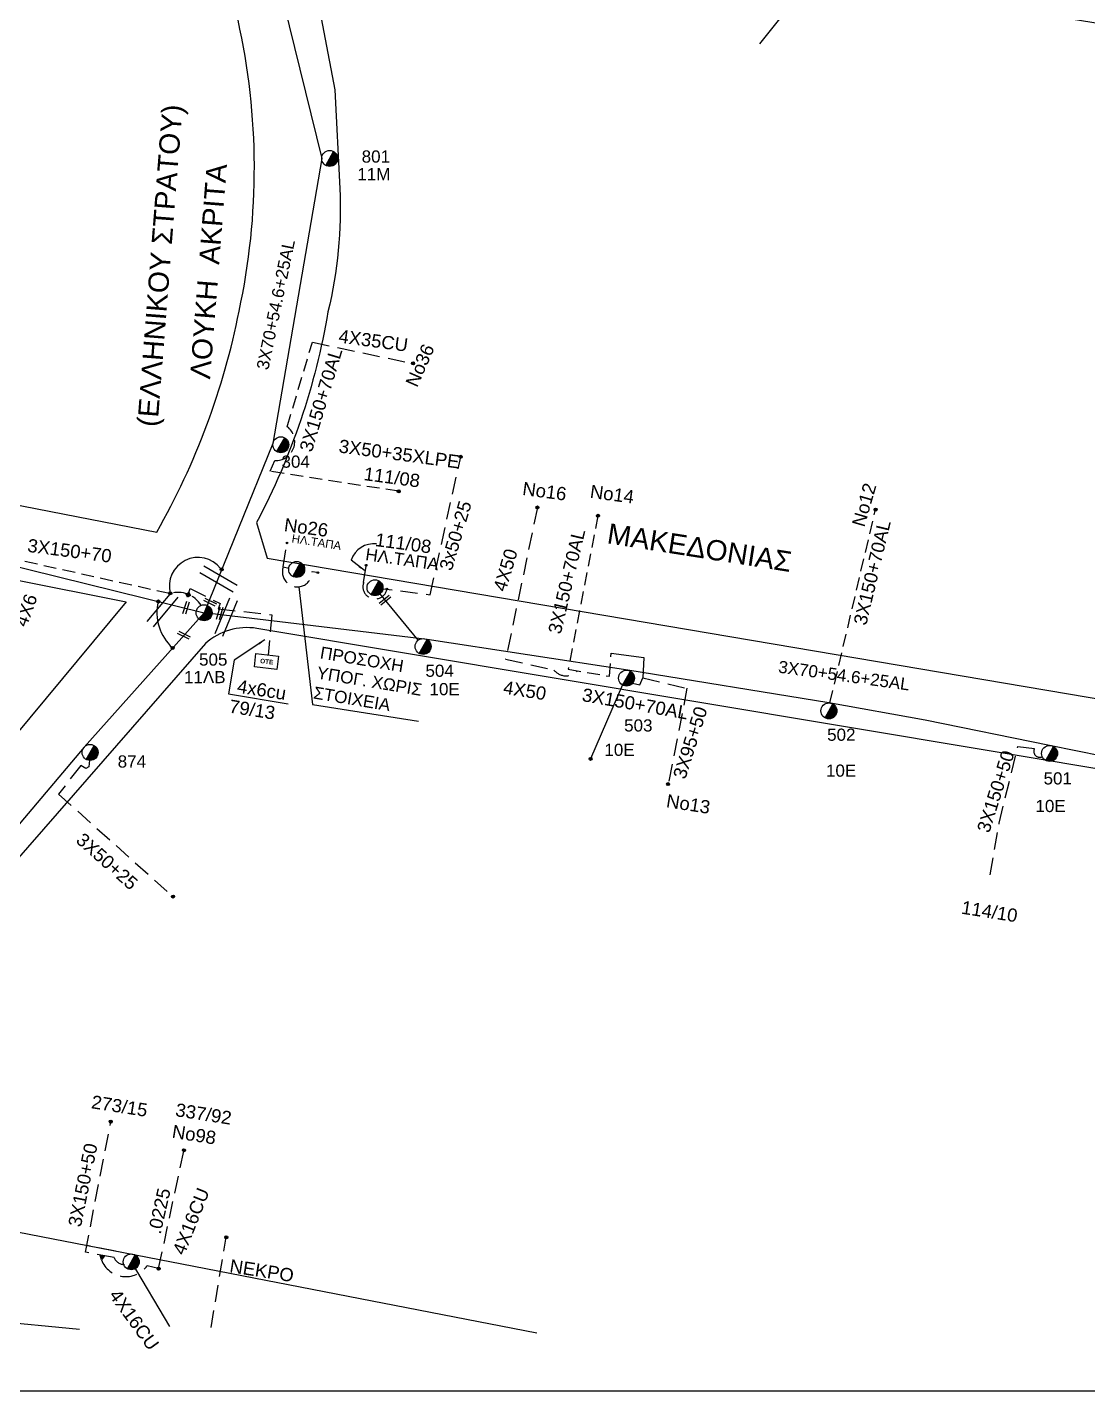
# Model space of a CAD drawing. Header units: millimetres. Extents: x 7453 to 9570, y 777 to 1872.
# Drawn here: x 9065.4 to 9222.1, y 779.2 to 980.9 of the extents above; entities that cross this region are included whole.
import ezdxf

# ---------------------------------------------------------------- set-up
doc = ezdxf.new("R2010")
doc.units = ezdxf.units.MM
doc.linetypes.add('DASHED', pattern=[19.05, 12.7, -6.35])
for name, color, linetype in [('Pillar OTE', 7, 'Continuous'), ('Άγνωστα', 7, 'Continuous'), ('Γέφυρες Εναέριου Δικτύου', 7, 'Continuous'), ('Γυμνά εναέρια ΧΤ (3Φ)   4x16CU', 7, 'Continuous'), ('Εναέρια παροχή ΧΤ 4x16', 7, 'SYN_LINE'), ('Επιγραφές - Σχήματα', 7, 'Continuous'), ('Καλώδια ΧΤ   3x150+50AL', 7, 'DASHED'), ('Καλώδια ΧΤ   3x150+70 XLPE', 7, 'DASHED'), ('Καλώδια ΧΤ   3x150+70AL', 7, 'DASHED'), ('Καλώδια ΧΤ   3x150AL+50CU', 7, 'DASHED'), ('Καλώδια ΧΤ   3x95+50CU', 7, 'DASHED'), ('Μηχανική τομή', 7, 'Continuous'), ('Στύλος ΦΜ', 7, 'Continuous'), ('Στύλος ΦΜ @ 1', 7, 'Continuous'), ('Συνδέσεις', 7, 'Continuous'), ('Συνεστραμμένα ΧΤ   3x70+54.6+25 AL', 7, 'SYN_LINE'), ('Τομή', 7, 'Continuous'), ('Υπόβαθρο ΔΕΗ', 7, 'Continuous'), ('Υπόγεια καλώδια Παροχών ΧΤ   .0225', 7, 'DASHED'), ('Υπόγεια καλώδια Παροχών ΧΤ   4x16CU', 7, 'DASHED'), ('Υπόγεια καλώδια Παροχών ΧΤ   4x50AL', 7, 'DASHED'), ('Υπόγεια καλώδια Παροχών ΧΤ   4x6', 7, 'DASHED')]:
    doc.layers.add(name, color=color, linetype=linetype)
doc.styles.get("Standard").update_dxf_attribs({"font": 'ARIAL.TTF'})
doc.linetypes.add('SYN_LINE', pattern='A,0.5,-0.0001,["/\\/\\/\\/",Standard,S=0.1,R=0,X=0,Y=-0.05],-0.25', length=0.7501)
doc.dimstyles.new('ISO-25', dxfattribs={"dimtxt": 2.5, "dimasz": 2.5, "dimexe": 1.25, "dimexo": 0.625, "dimtad": 1, "dimtxsty": 'Standard', "dimcen": 2.5, "dimadec": 0, "dimazin": 0, "dimtfac": 1, "dimtmove": 0, "dimatfit": 3, "dimfxl": 1, "dimarcsym": 0})

# ---------------------------------------------------------------- blocks, each defined once
blk = doc.blocks.new('ΥΠΑΡΧΩΝ ΤΣΙΜΕΝΤΕΝΙΟΣ ΣΤΥΛΟΣ')
at = {"layer": 'Στύλος ΦΜ'}
blk.add_hatch(color=7, dxfattribs=at).paths.add_polyline_path([(-1.29, -2.28, 0.574793), (2.62, 0, 0.268822), (1.3, 2.27)])
at = {"layer": 'Στύλος ΦΜ', "color": 7}
blk.add_line((-1.29, -2.28), (1.3, 2.27), dxfattribs=at)
blk.add_circle((0, 0), 2.62, dxfattribs=at)
at = {"layer": 'Στύλος ΦΜ', "flags": 4}
for tag, p in [('ΑΡΙΘΜΟΣ', (-4.68, 8.05)), ('ΤΥΠΟΣ', (-4.91, 3.03))]:
    blk.add_attdef(tag, p, '', height=4, dxfattribs=at)
blk = doc.blocks.new('ΤΟΜΗ')
at = {"layer": 'Τομή', "ltscale": 40}
for p, q in [((-5.68, 0), (5.68, 0)), ((5.68, -2.33), (-5.68, -2.33))]:
    blk.add_line(p, q, dxfattribs=at)
blk = doc.blocks.new('_ΣΥΝΔΕΣΗ')
at = {"layer": 'Συνδέσεις', "linetype": 'SYN_LINE', "ltscale": 40}
blk.add_hatch(color=256, dxfattribs=at).paths.add_polyline_path([(0.5, -0.01, 1), (-0.5, -0.01, 1)])
at = {"layer": 'Συνδέσεις'}
blk.add_circle((0, -0.01), 0.5, dxfattribs=at)
blk = doc.blocks.new('ΜΗΧΑΝΙΚΗ ΤΟΜΗ')
at = {"layer": 'Μηχανική τομή', "ltscale": 40}
for p, q in [((-1.89, 0.78), (1.89, 0.78)), ((1.89, 0), (-1.89, 0))]:
    blk.add_line(p, q, dxfattribs=at)
blk = doc.blocks.new('TSONTA XT1')
at = {"ltscale": 40}
h = blk.add_hatch(color=256, dxfattribs=at)
h.dxf.hatch_style = 1
h.paths.add_polyline_path([(595.96, 2487.66), (597.07, 2488.77), (595.96, 2489.87), (594.85, 2488.77)])
blk.add_lwpolyline([(594.85, 2488.77), (595.96, 2489.87), (597.07, 2488.77), (595.96, 2487.66)], close=True, dxfattribs=at)
blk = doc.blocks.new('PILLAR ΟΤΕ')
at = {"layer": 'Pillar OTE', "ltscale": 40}
blk.add_lwpolyline([(-3.31, 2.02), (3.39, 2.02), (3.39, -1.99), (-3.31, -1.99)], close=True, dxfattribs=at)
at = {"layer": 'Pillar OTE', "insert": (-1.81, 0.71), "char_height": 1.3575, "width": 109.961, "attachment_point": 1}
blk.add_mtext('{\\fArial|b1|i0|c161|p34;OTE}', dxfattribs=at)

msp = doc.modelspace()

# ---------------------------------------------------------------- hatches: boundary and pattern name
at = {"layer": 'Pillar OTE', "ltscale": 40}
h = msp.add_hatch(color=256, dxfattribs=at)
h.dxf.hatch_style = 1
h.paths.add_polyline_path([(9076.15, 799.3), (9076.33, 798.58), (9076.77, 799.19)])

# ---------------------------------------------------------------- linework, layer by layer
at = {"color": 27, "linetype": 'SYN_LINE', "ltscale": 13}
msp.add_lwpolyline([(9116.77, 897.98), (9123.14, 890.19)], dxfattribs=at)
at = {"layer": 'Pillar OTE', "ltscale": 40}
msp.add_lwpolyline([(9076.77, 799.19), (9076.33, 798.58), (9076.15, 799.3), (9076.77, 799.19)], dxfattribs=at)
at = {"layer": 'Άγνωστα', "color": 30, "linetype": 'DASHED', "ltscale": 0.2}
msp.add_lwpolyline([(9107.52, 934.29), (9122.38, 931.14)], dxfattribs=at)
at = {"layer": 'Άγνωστα', "color": 27, "linetype": 'DASHED', "ltscale": 0.2}
msp.add_lwpolyline([(9116.77, 897.98), (9116.77, 897.98), (9124.94, 896.94), (9129.44, 917.34)], dxfattribs=at)
at = {"layer": 'Άγνωστα', "ltscale": 20}
for points in [[(9105.49, 898.12), (9107.54, 880.72), (9123.21, 878.25)], [(9153.37, 883.59), (9148.64, 872.67)]]:
    msp.add_lwpolyline(points, dxfattribs=at)
at = {"layer": 'Άγνωστα', "color": 5, "linetype": 'DASHED', "ltscale": 0.2}
msp.add_lwpolyline([(9074.57, 872.45), (9074.49, 871.47), (9074.04, 871.24), (9073.29, 871.69), (9069.98, 867.46), (9086.91, 852.3)], dxfattribs=at)
at = {"layer": 'Άγνωστα', "color": 62, "linetype": 'DASHED', "ltscale": 0.2}
msp.add_lwpolyline([(9092.53, 788.6), (9094.79, 801.92)], dxfattribs=at)
at = {"layer": 'Άγνωστα', "color": 85}
msp.add_lwpolyline([(9017.92, 797.68), (9059.79, 789.6), (9073.08, 788.31)], dxfattribs=at)
at = {"layer": 'Γέφυρες Εναέριου Δικτύου'}
msp.add_arc((9090.62, 898.2), 4.25, 38.385, 194.5454, dxfattribs=at)
at = {"layer": 'Γέφυρες Εναέριου Δικτύου', "ltscale": 20}
msp.add_arc((9091.5, 894.27), 6.97, 166.1544, 228.2574, dxfattribs=at)
at = {"layer": 'Γυμνά εναέρια ΧΤ (3Φ)   4x16CU', "color": 62, "linetype": 'SYN_LINE', "ltscale": 11}
msp.add_lwpolyline([(9080.74, 798.29), (9086.37, 788.74)], dxfattribs=at)
at = {"layer": 'Εναέρια παροχή ΧΤ 4x16', "color": 2, "ltscale": 15}
msp.add_lwpolyline([(9173.66, 978.38), (9182.6, 989.57), (9194.47, 987.7), (9194.47, 987.7)], dxfattribs=at)
at = {"layer": 'Επιγραφές - Σχήματα'}
msp.add_lwpolyline([(7491.72, 779.23), (9463.63, 779.23), (9463.63, 1862.62), (7491.72, 1862.62)], close=True, dxfattribs=at)
at = {"layer": 'Επιγραφές - Σχήματα', "ltscale": 40}
msp.add_lwpolyline([(9095.97, 887.26), (9095.12, 882.29), (9103.91, 880.79)], dxfattribs=at)
at = {"layer": 'Επιγραφές - Σχήματα', "color": 27, "ltscale": 20}
msp.add_lwpolyline([(9151.67, 888.32), (9156.53, 887.68), (9156.35, 884.63)], dxfattribs=at)
at = {"layer": 'Επιγραφές - Σχήματα', "ltscale": 40}
msp.add_arc((9116.61, 900.96), 3.52, 83.6808, 161.734, dxfattribs=at)
at = {"layer": 'Καλώδια ΧΤ   3x150+50AL', "color": 27, "ltscale": 0.2}
msp.add_lwpolyline([(9207.69, 855.52), (9209.05, 863.18), (9211.82, 874.49), (9214.26, 874.19, 0.725429), (9215.42, 872.99, 1.080821)], format="xyb", dxfattribs=at)
at = {"layer": 'Καλώδια ΧΤ   3x150+70 XLPE', "color": 30, "ltscale": 0.15}
msp.add_lwpolyline([(9021.51, 909.43), (9055.24, 903.8), (9056.67, 903.98), (9058.22, 903.75), (9059.42, 903.14), (9086.5, 897.13)], dxfattribs=at)
msp.add_lwpolyline([(9091.07, 895.37, 0.334673), (9086.5, 897.13)], format="xyb", dxfattribs=at)
at = {"layer": 'Καλώδια ΧΤ   3x150+70AL', "color": 30, "ltscale": 0.15}
msp.add_lwpolyline([(9120.27, 912.23), (9101.28, 915.2), (9101.97, 916.79, 0.737913), (9103.8, 921.79), (9107.52, 934.29)], format="xyb", dxfattribs=at)
at = {"layer": 'Καλώδια ΧΤ   3x150+70AL', "color": 27, "ltscale": 0.15}
for points in [[(9184.03, 880.93), (9190.77, 909.53)], [(9149.73, 908.62), (9145.33, 885.93), (9151.44, 884.88), (9151.67, 888.32)]]:
    msp.add_lwpolyline(points, dxfattribs=at)
at = {"layer": 'Καλώδια ΧΤ   3x150AL+50CU', "color": 7, "linetype": 'DASHED', "ltscale": 0.2}
for points in [[(9078.39, 799.89), (9074.15, 800.72)], [(9078.2, 798.91), (9073.96, 799.74)]]:
    msp.add_lwpolyline(points, dxfattribs=at)
at = {"layer": 'Καλώδια ΧΤ   3x95+50CU', "color": 27, "ltscale": 0.2}
msp.add_lwpolyline([(9154.85, 883.84), (9155.9, 883.61), (9156.35, 884.63), (9162.85, 883.11)], dxfattribs=at)
at = {"layer": 'Καλώδια ΧΤ   3x95+50CU', "color": 27, "linetype": 'DASHED', "ltscale": 0.2}
msp.add_lwpolyline([(9162.85, 883.11), (9162.89, 883.1), (9160.16, 869)], dxfattribs=at)
at = {"layer": 'Συνεστραμμένα ΧΤ   3x70+54.6+25 AL', "color": 30, "ltscale": 20}
msp.add_lwpolyline([(9095.16, 1017.36), (9108.89, 961.46), (9101.69, 919.32), (9091.51, 894.27)], dxfattribs=at)
at = {"layer": 'Συνεστραμμένα ΧΤ   3x70+54.6+25 AL', "color": 5, "ltscale": 20}
for points in [[(9018.65, 908.78), (9036.37, 905.11), (9056.78, 902.83), (9091.51, 894.27)], [(9091.51, 894.27), (9073.77, 874.41), (9057.18, 854.78), (9029.84, 823.52), (9017.92, 797.68)]]:
    msp.add_lwpolyline(points, dxfattribs=at)
at = {"layer": 'Συνεστραμμένα ΧΤ   3x70+54.6+25 AL', "color": 27, "ltscale": 20}
for points in [[(9102.72, 892.92), (9091.5, 894.27)], [(9275.16, 863.45), (9248.9, 869.35), (9232.06, 871.47), (9216.5, 874.65), (9198.09, 878.41), (9183.88, 880.94), (9154.14, 885.77), (9124.47, 890.3), (9102.72, 892.92)]]:
    msp.add_lwpolyline(points, dxfattribs=at)
at = {"layer": 'Υπόβαθρο ΔΕΗ'}
for points in [[(9031.15, 916.59), (9084.5, 906.2, 0.081197), (9096.68, 938.88, 0.10863), (9096.52, 981.89), (9049.23, 1072.95), (9045.54, 1072.29), (9044.65, 987), (9031.15, 916.59)], [(9293.41, 970.17), (9112.01, 999.45), (9107.58, 988.68), (9110.81, 971.58), (9111.55, 957.03, -0.0729), (9109.81, 938.79, -0.080027), (9099.26, 907.61), (9100.82, 902.34), (9275.19, 872.82), (9293.41, 970.17)], [(9015.03, 826.77), (9029.53, 905.96), (9079.98, 895.9), (9020.55, 824.36, -0.752572), (9015.03, 826.77, -10.640884)], [(9257.3, 788.14), (9272.48, 863.03), (9099.31, 891.95, 0.230161), (9091.71, 889.71), (9030.62, 819.75, 0.470476), (9032.4, 808.82), (9140.7, 787.79)]]:
    msp.add_lwpolyline(points, format="xyb", dxfattribs=at)
at = {"layer": 'Υπόγεια καλώδια Παροχών ΧΤ   .0225', "color": 62, "linetype": 'DASHED', "ltscale": 0.2}
for points in [[(9079.74, 797.89, -0.298654), (9078.2, 798.91), (9073.96, 799.74), (9077.71, 819.02)], [(9084.78, 797.29), (9083.08, 797.71, -0.595934), (9076.33, 798.58)]]:
    msp.add_lwpolyline(points, format="xyb", dxfattribs=at)
msp.add_lwpolyline([(9084.78, 797.29), (9084.78, 797.29), (9088.53, 814.8)], dxfattribs=at)
at = {"layer": 'Υπόγεια καλώδια Παροχών ΧΤ   4x50AL', "color": 27, "ltscale": 0.2}
msp.add_lwpolyline([(9140.79, 909.84), (9136.08, 887.4), (9143.19, 885.85, 0.468536), (9146.72, 885.69, -2.604837)], format="xyb", dxfattribs=at)
at = {"layer": 'Υπόγεια καλώδια Παροχών ΧΤ   4x6', "ltscale": 0.2}
for points in [[(9103.21, 901.04), (9103.72, 904.47)], [(9103.21, 901.04), (9104.03, 900.89)], [(9107.48, 900.37), (9108.24, 900.27)], [(9115.09, 898.76), (9115.47, 901.16)]]:
    msp.add_lwpolyline(points, dxfattribs=at)
at = {"layer": 'Υπόγεια καλώδια Παροχών ΧΤ   4x6', "color": 30, "ltscale": 0.2}
msp.add_lwpolyline([(9089.26, 897.29), (9089.46, 897.87), (9093.89, 895.64), (9093.59, 894.87), (9101.54, 893.96), (9100.96, 888.02)], dxfattribs=at)
at = {"layer": 'Υπόγεια καλώδια Παροχών ΧΤ   4x6', "ltscale": 0.2}
for centre, radius, start, end in [((9105.28, 900.3), 2.2, 160.5903, 1.6141), ((9116.78, 898.11), 1.8, 158.9794, 344.9174)]:
    msp.add_arc(centre, radius, start, end, dxfattribs=at)

# ---------------------------------------------------------------- block references
at = {"layer": 'Pillar OTE', "xscale": 0.4999999999999998, "yscale": 0.4999999999999998, "zscale": 0.4999999999999998, "rotation": 353.3254847950456}
msp.add_blockref('PILLAR ΟΤΕ', (9100.7, 887.05), dxfattribs=at)
at = {"layer": 'Μηχανική τομή'}
for p, xscale, yscale, zscale, rotation in [((9088.66, 895.06), 0.4999999999999117, 0.4999999999999117, 0.4999999999999117, 253.1564043400596), ((9092.48, 896.01), 0.4999999999998423, 0.4999999999998423, 0.4999999999998423, 153.6284465539922), ((9118.13, 896.28), 0.4999999999999266, 0.4999999999999266, 0.4999999999999266, 219.7845185291613), ((9093.63, 894.25), 0.4999999999999117, 0.4999999999999117, 0.4999999999999117, 253.1564043400596), ((9088.61, 891.13), 0.4999999999998423, 0.4999999999998423, 0.4999999999998423, 153.6284465539922)]:
    msp.add_blockref('ΜΗΧΑΝΙΚΗ ΤΟΜΗ', p, dxfattribs=dict(at, xscale=xscale, yscale=yscale, zscale=zscale, rotation=rotation))
at = {"layer": 'Στύλος ΦΜ @ 1', "ltscale": 40}
ref = msp.add_blockref('ΥΠΑΡΧΩΝ ΤΣΙΜΕΝΤΕΝΙΟΣ ΣΤΥΛΟΣ', (9110.07, 961.46), dxfattribs=dict(at, xscale=0.4499999999998181, yscale=0.4499999999998181, zscale=0.4499999999998181))
ref.add_attrib('ΤΥΠΟΣ', '11Μ', (9114.15, 958.23), dxfattribs={"layer": 'Στύλος ΦΜ', "height": 1.8, "flags": 4})
ref.add_attrib('ΑΡΙΘΜΟΣ', '801', (9114.8, 960.84), dxfattribs={"layer": 'Στύλος ΦΜ', "height": 1.8, "flags": 4})
ref = msp.add_blockref('ΥΠΑΡΧΩΝ ΤΣΙΜΕΝΤΕΝΙΟΣ ΣΤΥΛΟΣ', (9102.85, 919.12), dxfattribs=dict(at, xscale=0.4499999999998181, yscale=0.4499999999998181, zscale=0.4499999999998181))
ref.add_attrib('ΑΡΙΘΜΟΣ', '304', (9102.95, 915.72), dxfattribs={"layer": 'Στύλος ΦΜ', "height": 1.8, "flags": 4})
at = {"layer": 'Στύλος ΦΜ @ 1', "ltscale": 40, "xscale": 0.4499999999998181, "yscale": 0.4499999999998181, "zscale": 0.4499999999998181}
for p in [(9105.19, 900.68), (9116.77, 897.98), (9080.74, 798.29)]:
    msp.add_blockref('ΥΠΑΡΧΩΝ ΤΣΙΜΕΝΤΕΝΙΟΣ ΣΤΥΛΟΣ', p, dxfattribs=at)
at = {"layer": 'Στύλος ΦΜ @ 1', "ltscale": 40}
ref = msp.add_blockref('ΥΠΑΡΧΩΝ ΤΣΙΜΕΝΤΕΝΙΟΣ ΣΤΥΛΟΣ', (9091.5, 894.27), dxfattribs=dict(at, xscale=0.4499999999998181, yscale=0.4499999999998181, zscale=0.4499999999998181))
ref.add_attrib('ΤΥΠΟΣ', '11ΛΒ', (9088.53, 883.86), dxfattribs={"layer": 'Στύλος ΦΜ', "height": 1.8, "flags": 4})
ref.add_attrib('ΑΡΙΘΜΟΣ', '505', (9090.76, 886.45), dxfattribs={"layer": 'Στύλος ΦΜ', "height": 1.8, "flags": 4})
ref = msp.add_blockref('ΥΠΑΡΧΩΝ ΤΣΙΜΕΝΤΕΝΙΟΣ ΣΤΥΛΟΣ', (9123.88, 889.28), dxfattribs=dict(at, xscale=0.4499999999998181, yscale=0.4499999999998181, zscale=0.4499999999998181))
ref.add_attrib('ΤΥΠΟΣ', '10Ε', (9124.83, 882.08), dxfattribs={"layer": 'Στύλος ΦΜ', "height": 1.8, "flags": 4})
ref.add_attrib('ΑΡΙΘΜΟΣ', '504', (9124.23, 884.8), dxfattribs={"layer": 'Στύλος ΦΜ', "height": 1.8, "flags": 4})
ref = msp.add_blockref('ΥΠΑΡΧΩΝ ΤΣΙΜΕΝΤΕΝΙΟΣ ΣΤΥΛΟΣ', (9153.95, 884.61), dxfattribs=dict(at, xscale=0.4499999999998181, yscale=0.4499999999998181, zscale=0.4499999999998181))
ref.add_attrib('ΤΥΠΟΣ', '10Ε', (9150.68, 873.11), dxfattribs={"layer": 'Στύλος ΦΜ', "height": 1.8, "flags": 4})
ref.add_attrib('ΑΡΙΘΜΟΣ', '503', (9153.6, 876.71), dxfattribs={"layer": 'Στύλος ΦΜ', "height": 1.8, "flags": 4})
ref = msp.add_blockref('ΥΠΑΡΧΩΝ ΤΣΙΜΕΝΤΕΝΙΟΣ ΣΤΥΛΟΣ', (9183.88, 879.76), dxfattribs=dict(at, xscale=0.4499999999998181, yscale=0.4499999999998181, zscale=0.4499999999998181))
ref.add_attrib('ΤΥΠΟΣ', '10Ε', (9183.44, 870.03), dxfattribs={"layer": 'Στύλος ΦΜ', "height": 1.8, "flags": 4})
ref.add_attrib('ΑΡΙΘΜΟΣ', '502', (9183.61, 875.34), dxfattribs={"layer": 'Στύλος ΦΜ', "height": 1.8, "flags": 4})
ref = msp.add_blockref('ΥΠΑΡΧΩΝ ΤΣΙΜΕΝΤΕΝΙΟΣ ΣΤΥΛΟΣ', (9074.65, 873.62), dxfattribs=dict(at, xscale=0.4499999999998181, yscale=0.4499999999998181, zscale=0.4499999999998181))
ref.add_attrib('ΑΡΙΘΜΟΣ', '874', (9078.73, 871.38), dxfattribs={"layer": 'Στύλος ΦΜ', "height": 1.8, "flags": 4})
ref = msp.add_blockref('ΥΠΑΡΧΩΝ ΤΣΙΜΕΝΤΕΝΙΟΣ ΣΤΥΛΟΣ', (9216.5, 873.47), dxfattribs=dict(at, xscale=0.4499999999998181, yscale=0.4499999999998181, zscale=0.4499999999998181))
ref.add_attrib('ΤΥΠΟΣ', '10Ε', (9214.41, 864.8), dxfattribs={"layer": 'Στύλος ΦΜ', "height": 1.8, "flags": 4})
ref.add_attrib('ΑΡΙΘΜΟΣ', '501', (9215.61, 868.88), dxfattribs={"layer": 'Στύλος ΦΜ', "height": 1.8, "flags": 4})
at = {"layer": 'Συνδέσεις'}
for p, xscale, yscale, zscale in [((9122.39, 931.15), 0.4499999999998181, 0.4499999999998181, 0.4499999999998181), ((9129.44, 917.34), 0.4499999999998181, 0.4499999999998181, 0.4499999999998181), ((9120.27, 912.23), 0.4499999999998181, 0.4499999999998181, 0.4499999999998181), ((9140.79, 909.84), 0.4499999999998181, 0.4499999999998181, 0.4499999999998181), ((9190.77, 909.53), 0.4499999999998181, 0.4499999999998181, 0.4499999999998181), ((9149.73, 908.62), 0.4499999999998181, 0.4499999999998181, 0.4499999999998181), ((9103.77, 904.6), 0.25, 0.25, 0.25), ((9115.46, 901.3), 0.25, 0.25, 0.25), ((9094.11, 900.68), 0.4499999999998181, 0.4499999999998181, 0.4499999999998181), ((9108.33, 900.21), 0.25, 0.25, 0.25), ((9086.51, 897.14), 0.4499999999998181, 0.4499999999998181, 0.4499999999998181), ((9118.51, 897.79), 0.25, 0.25, 0.25), ((9084.74, 895.94), 0.4499999999998181, 0.4499999999998181, 0.4499999999998181), ((9086.87, 889.08), 0.4499999999998181, 0.4499999999998181, 0.4499999999998181), ((9148.64, 872.67), 0.4499999999998181, 0.4499999999998181, 0.4499999999998181), ((9160.1, 868.94), 0.4499999999998181, 0.4499999999998181, 0.4499999999998181), ((9086.91, 852.31), 0.4499999999998181, 0.4499999999998181, 0.4499999999998181), ((9077.71, 819.03), 0.4499999999998181, 0.4499999999998181, 0.4499999999998181), ((9088.53, 814.8), 0.4499999999998181, 0.4499999999998181, 0.4499999999998181), ((9094.79, 801.92), 0.4499999999998181, 0.4499999999998181, 0.4499999999998181), ((9084.78, 797.29), 0.4499999999998181, 0.4499999999998181, 0.4499999999998181)]:
    msp.add_blockref('_ΣΥΝΔΕΣΗ', p, dxfattribs=dict(at, xscale=xscale, yscale=yscale, zscale=zscale))
at = {"layer": 'Συνδέσεις', "xscale": 0.3330207607256015, "yscale": 0.3330207607256015, "zscale": 0.3330207607256015, "rotation": 342.8452088995222}
msp.add_blockref('TSONTA XT1', (8655.05, 163.54), dxfattribs=at)
at = {"layer": 'Τομή'}
for p, xscale, yscale, zscale, rotation in [((9093.33, 898.76), 0.4999999999997947, 0.4999999999997947, 0.4999999999997947, 149.7185995101127), ((9085.81, 894.39), 0.4999999999997853, 0.4999999999997853, 0.4999999999997853, 230.1116611085781), ((9095.31, 893.4), 0.4999999999997853, 0.4999999999997853, 0.4999999999997853, 247.4163340545075)]:
    msp.add_blockref('ΤΟΜΗ', p, dxfattribs=dict(at, xscale=xscale, yscale=yscale, zscale=zscale, rotation=rotation))

# ---------------------------------------------------------------- texts
at = {"layer": 'Άγνωστα', "linetype": 'DASHED', "ltscale": 0.2, "insert": (9111.56, 936.17), "char_height": 1.8, "width": 23.5192, "attachment_point": 1, "rotation": 352.3443}
msp.add_mtext('{\\H1.083x;4X35CU}', dxfattribs=at)
at = {"layer": 'Άγνωστα', "char_height": 1.8, "width": 23.5192, "attachment_point": 1}
for s, insert, rotation in [('{\\H1.083x;3X50+35XLPE}', (9111.59, 919.92), 352.3443), ('{\\H1.083x;3x50+25}', (9126.23, 900.92), 73.4496), ('{\\H1.083x;3X95+50}', (9160.78, 870.13), 72.4396), ('{\\H1.083x;3X50+25}', (9073.71, 861.89), 318.3225), ('{\\H1.083x;3X150+50}', (9071.38, 803.73), 78.537)]:
    msp.add_mtext(s, dxfattribs=dict(at, insert=insert, rotation=rotation))
at = {"layer": 'Γυμνά εναέρια ΧΤ (3Φ)   4x16CU', "insert": (9078.93, 794.48), "char_height": 1.8, "width": 23.5192, "attachment_point": 1, "rotation": 306}
msp.add_mtext('{\\H1.083x;4X16CU}', dxfattribs=at)
at = {"layer": 'Επιγραφές - Σχήματα', "attachment_point": 1}
for s, insert, char_height, width, rotation in [('(EΛΛHNIKOY ΣTPATOY)', (9081.62, 921.92), 3, 66.8874, 85.5148), ('ΛOYKH  AKPITA', (9089.4, 928.98), 3, 49.7313, 85.5148), ('{\\H1.083x;No36}', (9121.21, 928.27), 1.8, 23.5192, 66.1385), ('{\\H1.083x;111/08}', (9115.28, 915.83), 1.8, 23.5192, 352.3443), ('{\\H1.083x;No16}', (9138.74, 913.64), 1.8, 23.5192, 352.3443), ('{\\H1.083x;No12}', (9187.23, 907.38), 1.8, 23.5192, 73.7453), ('{\\H1.083x;No14}', (9148.73, 913.21), 1.8, 23.5192, 352.3443), ('{\\H1.083x;No26}', (9103.5, 908.28), 1.8, 23.5192, 352.3443), ('MAKEΔONIAΣ', (9151.41, 907.53), 3, 30.1075, 351.0592), ('ΗΛ.ΤΑΠΑ', (9104.57, 905.89), 1.22, 15.9401, 351.1192), ('{\\H1.083x;111/08}', (9116.96, 906.08), 1.8, 23.5192, 352.3443), ('ΗΛ.ΤΑΠΑ', (9115.52, 903.84), 1.8, 23.5192, 351.9191), ('ΠΡΟΣΟΧΗ\\PΥΠΟΓ. ΧΩΡΙΣ\\PΣΤΟΙΧΕΙΑ', (9108.85, 889.3), 1.8, 17.1183, 350.5188), ('{\\H1.083x;No13}', (9160.03, 867.46), 1.8, 23.5192, 351.0592), ('{\\H1.083x;114/10}', (9203.66, 851.71), 1.8, 23.5192, 351.0592), ('{\\H1.083x;273/15}', (9075.04, 822.94), 1.8, 23.5192, 351.0592), ('{\\H1.083x;337/92\\PNo98}', (9087.47, 821.78), 1.8, 23.5192, 351.0592), ('{\\H1.083x;NEKPO}', (9095.48, 798.69), 1.8, 23.5192, 351.0592)]:
    msp.add_mtext(s, dxfattribs=dict(at, insert=insert, char_height=char_height, width=width, rotation=rotation))
at = {"layer": 'Καλώδια ΧΤ   3x150+50AL', "insert": (9205.71, 862.18), "char_height": 1.8, "width": 23.5192, "attachment_point": 1, "rotation": 72.4396}
msp.add_mtext('{\\H1.083x;3X150+50}', dxfattribs=at)
at = {"layer": 'Καλώδια ΧΤ   3x150+70 XLPE', "insert": (9065.56, 905.23), "char_height": 1.8, "width": 23.5192, "attachment_point": 1, "rotation": 352.477}
msp.add_mtext('{\\H1.083x;3X150+70}', dxfattribs=at)
at = {"layer": 'Καλώδια ΧΤ   3x150+70AL', "char_height": 1.8, "width": 23.5192, "attachment_point": 1}
for insert, rotation in [((9105.56, 918.47), 73.2724), ((9187.49, 892.76), 76.6504), ((9142.33, 891.45), 76.6504), ((9147.61, 883.15), 350.0078)]:
    msp.add_mtext('{\\H1.083x;3X150+70AL}', dxfattribs=dict(at, insert=insert, rotation=rotation))
at = {"layer": 'Συνεστραμμένα ΧΤ   3x70+54.6+25 AL', "char_height": 1.8, "width": 16.2172, "attachment_point": 1}
for insert, rotation in [((9099.23, 930.44), 78.3149), ((9176.55, 887.22), 352.1623)]:
    msp.add_mtext('3X70+54.6+25AL', dxfattribs=dict(at, insert=insert, rotation=rotation))
at = {"layer": 'Υπόγεια καλώδια Παροχών ΧΤ   .0225', "insert": (9083.17, 802.71), "char_height": 1.8, "width": 23.5192, "attachment_point": 1, "rotation": 77.183}
msp.add_mtext('{\\H1.083x;.0225}', dxfattribs=at)
at = {"layer": 'Υπόγεια καλώδια Παροχών ΧΤ   4x16CU', "insert": (9086.77, 799.86), "char_height": 1.8, "width": 23.5192, "attachment_point": 1, "rotation": 68.5386}
msp.add_mtext('{\\H1.083x;4X16CU}', dxfattribs=at)
at = {"layer": 'Υπόγεια καλώδια Παροχών ΧΤ   4x50AL', "char_height": 1.8, "width": 23.5192, "attachment_point": 1}
for s, insert, rotation in [('{\\H1.083x;4X50}', (9134.21, 897.82), 73.4496), ('{\\H1.083x;4x6cu}', (9096.59, 884.41), 351.0592), ('{\\H1.083x;4X50}', (9135.93, 884.24), 351.0592), ('{\\H1.083x;79/13}', (9095.41, 881.45), 351.0592)]:
    msp.add_mtext(s, dxfattribs=dict(at, insert=insert, rotation=rotation))
at = {"layer": 'Υπόγεια καλώδια Παροχών ΧΤ   4x6', "insert": (9063.42, 892.7), "char_height": 1.8, "width": 23.5192, "attachment_point": 1, "rotation": 70.0336}
msp.add_mtext('{\\H1.083x;4X6}', dxfattribs=at)

# ---------------------------------------------------------------- leaders
at = {"layer": 'Επιγραφές - Σχήματα', "ltscale": 40}
for points in [[(9115.21, 900.5), (9113.27, 902.07)], [(9100.46, 890.26), (9095.97, 887.26)]]:
    msp.add_leader(points, dimstyle='ISO-25', override={"dimasz": 1, "dimtad": 0}, dxfattribs=at)

doc.saveas('drawing.dxf')
